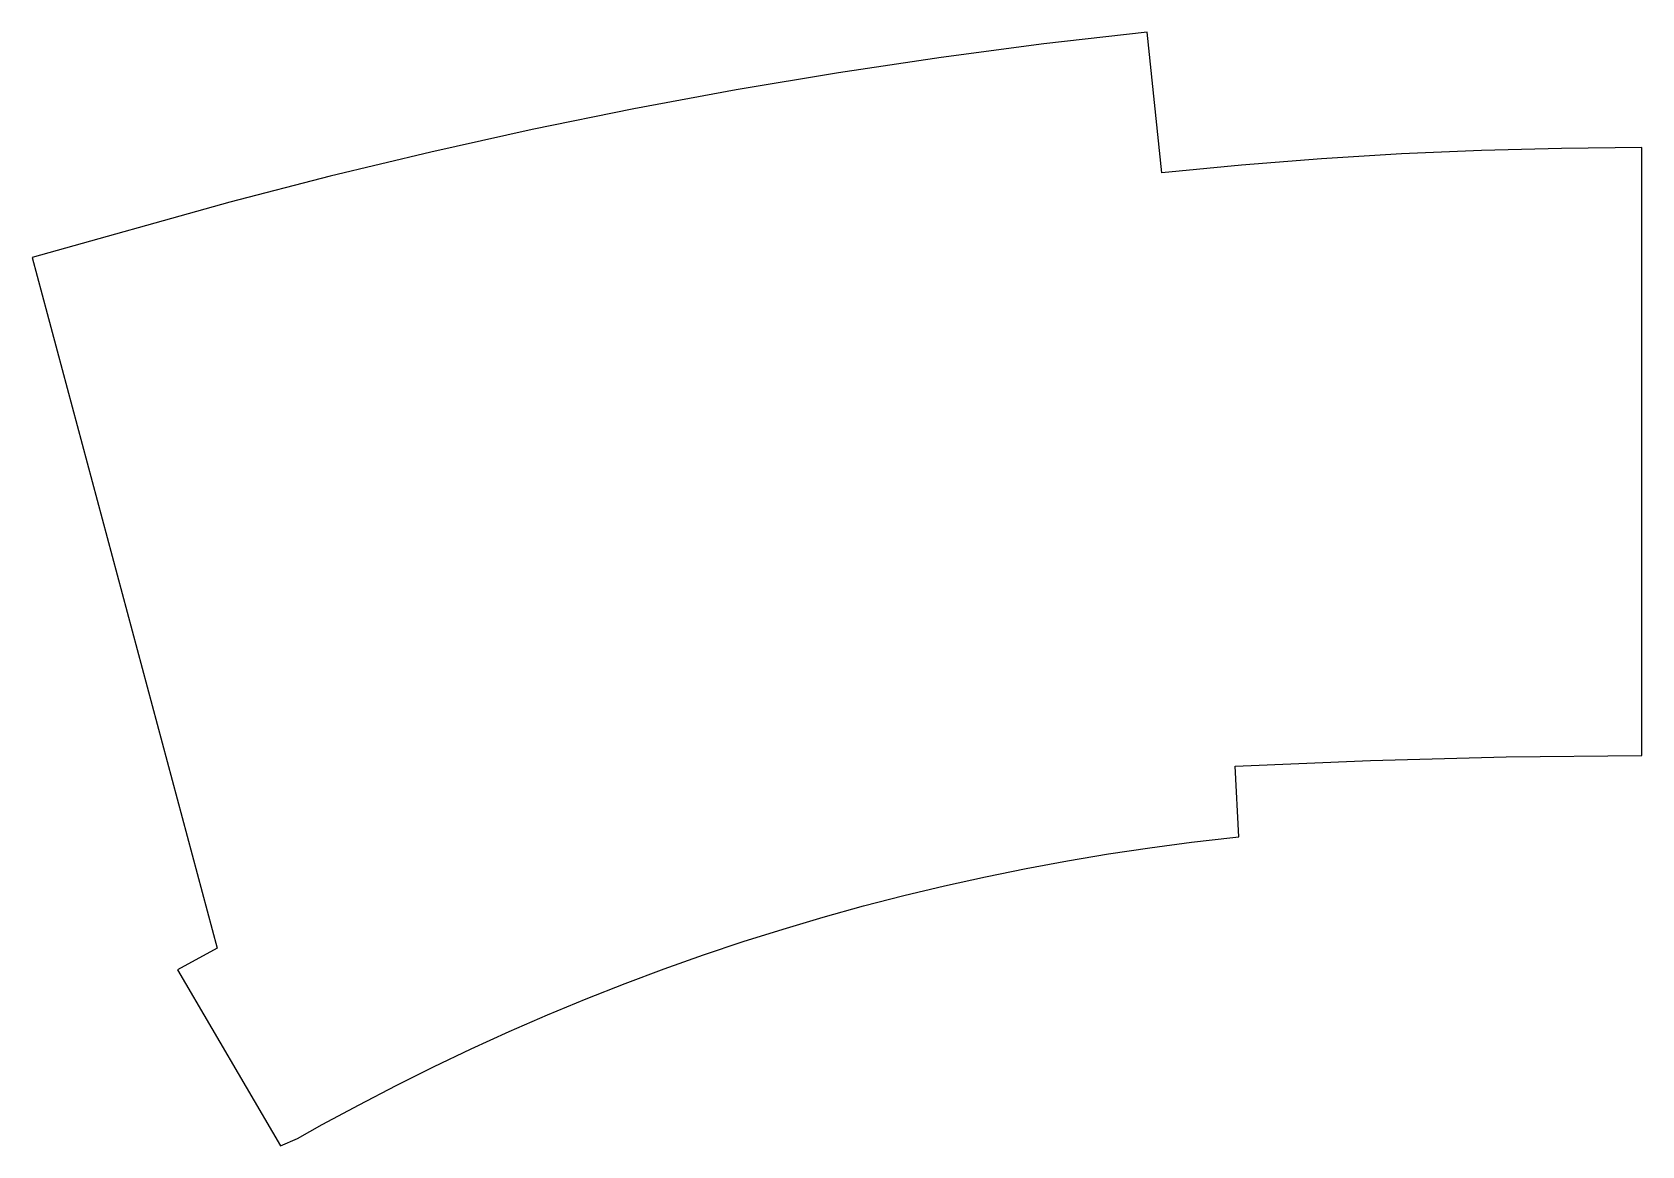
# Model space of a CAD drawing. Header units: metres. Extents: x 135 to 287, y -18 to 87.
import ezdxf

# ---------------------------------------------------------------- set-up
doc = ezdxf.new("R2010")
doc.units = ezdxf.units.M

msp = doc.modelspace()

# ---------------------------------------------------------------- linework, layer by layer
for p, q in [((240.128, 87.4186), (230.374, 86.3072)), ((241.525, 74.1215), (240.128, 87.4186)), ((230.374, 86.3072), (220.64, 85.0258)), ((220.64, 85.0258), (210.931, 83.5747)), ((210.931, 83.5747), (201.248, 81.9544)), ((201.248, 81.9544), (191.595, 80.1653)), ((191.595, 80.1653), (181.975, 78.208)), ((181.975, 78.208), (172.39, 76.0832)), ((271.761, 76.2353), (264.185, 75.9045)), ((279.342, 76.4338), (271.761, 76.2353)), ((286.925, 76.5), (279.342, 76.4338)), ((286.925, 19), (286.925, 76.5)), ((172.39, 76.0832), (162.844, 73.7913)), ((249.056, 74.8466), (241.525, 74.1215)), ((256.616, 75.4416), (249.056, 74.8466)), ((264.185, 75.9045), (256.616, 75.4416)), ((162.844, 73.7913), (153.377, 71.343)), ((153.375, 71.35), (134.675, 66.1)), ((153.377, 71.343), (153.375, 71.35)), ((134.675, 66.1), (152.175, 0.79999)), ((248.458, 17.9927), (261.274, 18.5522)), ((261.274, 18.5522), (274.097, 18.888)), ((274.097, 18.888), (286.925, 19)), ((248.808, 11.313), (248.458, 17.9927)), ((240.402, 10.2957), (244.322, 10.8117)), ((244.322, 10.8117), (248.249, 11.2592)), ((248.249, 11.2592), (248.808, 11.313)), ((232.594, 9.05894), (236.493, 9.7114)), ((236.493, 9.7114), (240.402, 10.2957)), ((224.833, 7.55043), (228.707, 8.33855)), ((228.707, 8.33855), (232.594, 9.05894)), ((217.13, 5.77197), (220.974, 6.69481)), ((220.974, 6.69481), (224.833, 7.55043)), ((209.493, 3.72577), (213.302, 4.7822)), ((213.302, 4.7822), (217.13, 5.77197)), ((205.703, 2.60301), (209.493, 3.72577)), ((201.933, 1.41429), (205.703, 2.60301)), ((152.175, 0.79999), (148.425, -1.25)), ((194.457, -1.15962), (198.184, 0.15994)), ((198.184, 0.15994), (201.933, 1.41429)), ((148.425, -1.25), (158.175, -17.9)), ((190.755, -2.54404), (194.457, -1.15962)), ((187.077, -3.99286), (190.755, -2.54404)), ((183.424, -5.50566), (187.077, -3.99286)), ((179.799, -7.08195), (183.424, -5.50566)), ((176.202, -8.7213), (179.799, -7.08195)), ((172.634, -10.4232), (176.202, -8.7213)), ((169.096, -12.187), (172.634, -10.4232)), ((165.59, -14.0124), (169.096, -12.187)), ((162.116, -15.8987), (165.59, -14.0124)), ((159.775, -17.2228), (162.116, -15.8987)), ((158.175, -17.9), (159.775, -17.2228))]:
    msp.add_line(p, q)

doc.saveas('drawing.dxf')
